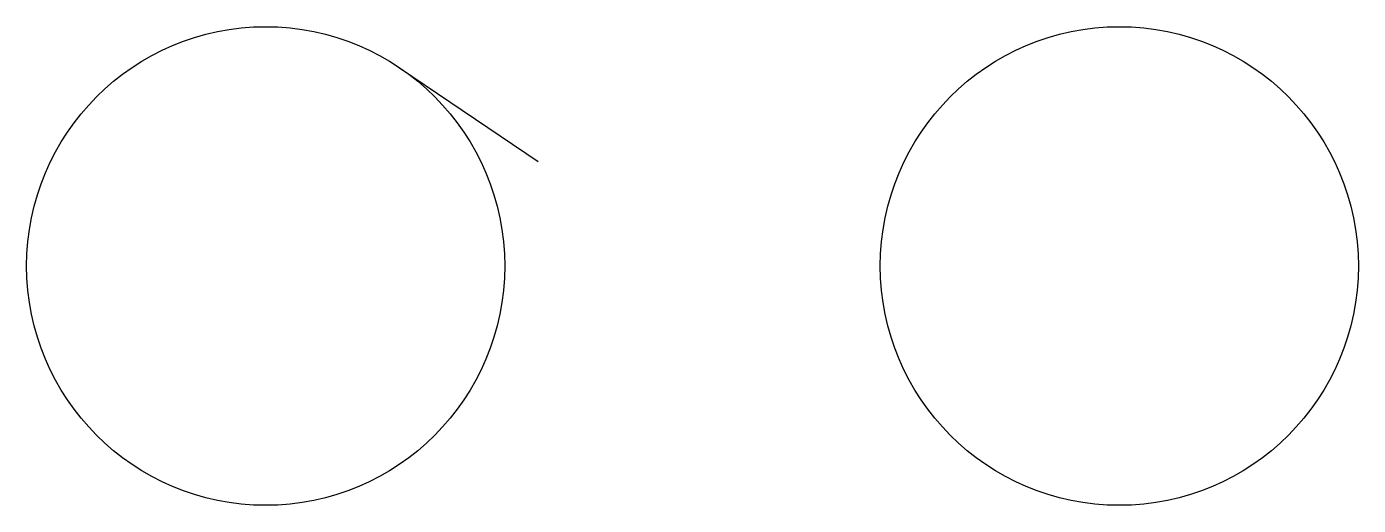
# Model space of a CAD drawing. Units: millimetres at full size, sheet at 1:100. Extents: x -13714 to 10163, y -7776 to 796.
import ezdxf

# ---------------------------------------------------------------- set-up
doc = ezdxf.new("R2010")
doc.units = ezdxf.units.MM
doc.header["$LTSCALE"] = 100
doc.layers.add('0-0', color=7, linetype='Continuous')

msp = doc.modelspace()

# ---------------------------------------------------------------- linework, layer by layer
at = {"layer": '0-0'}
msp.add_line((-7028.6, 60.9), (-4543.1, -1619.1), dxfattribs=at)
for centre in [(-9428.6, -3489.8), (5877.6, -3489.8)]:
    msp.add_circle(centre, 4285.7, dxfattribs=at)

doc.saveas('drawing.dxf')
